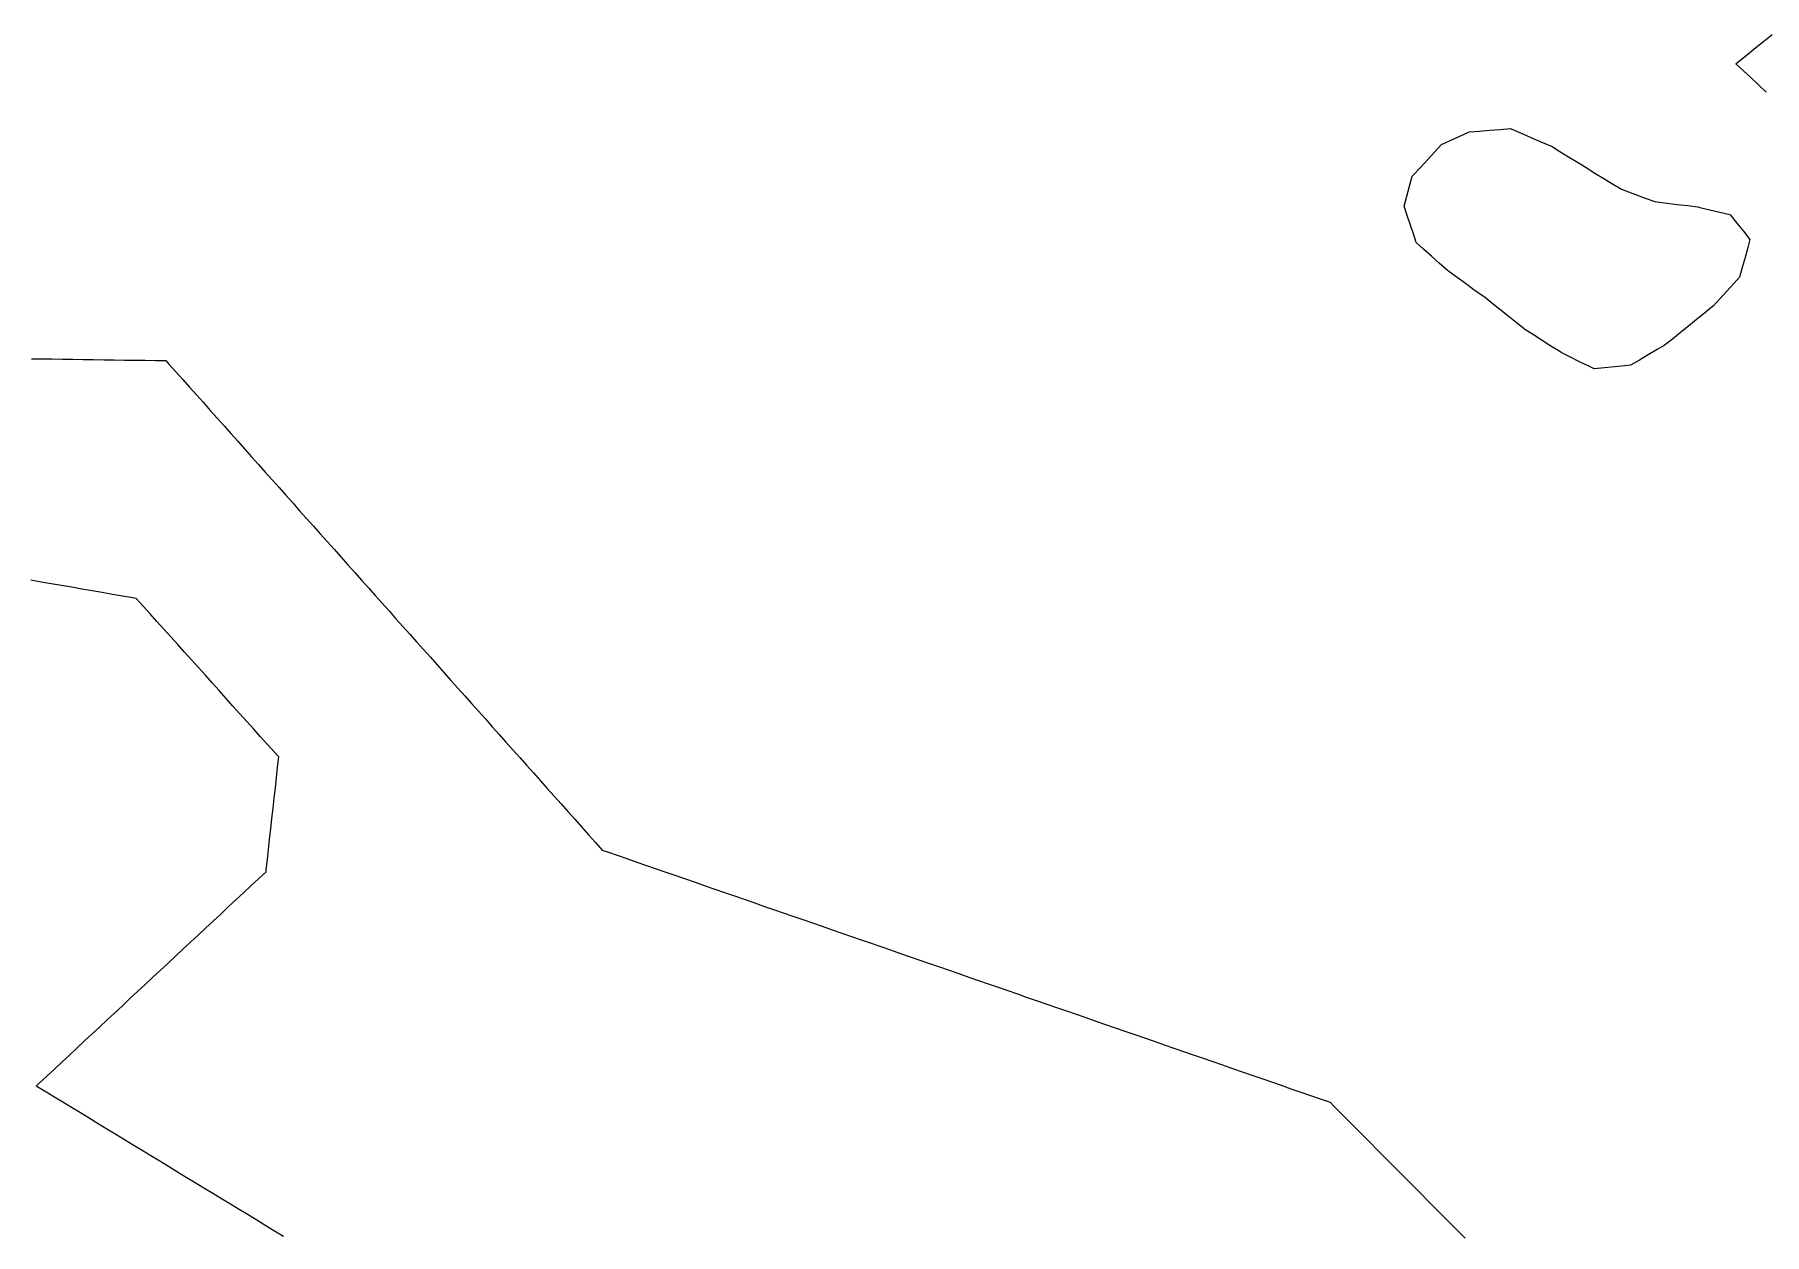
# Model space of a CAD drawing. Header units: millimetres. Extents: x 230 to 3347, y 514 to 5196.
# Drawn here: x 2657.3 to 2824.7, y 1932.3 to 2048.3 of the extents above; entities that cross this region are included whole.
import ezdxf

# ---------------------------------------------------------------- set-up
doc = ezdxf.new("R2010")
doc.units = ezdxf.units.MM
for name, color, linetype in [('ALL_HOLES', 1, 'Continuous'), ('ALL_ISLANDS', 7, 'Continuous'), ('OUTLINE_ISLAND_01', 7, 'Continuous'), ('OUTLINE_ISLAND_01_HOLE_79', 1, 'Continuous')]:
    doc.layers.add(name, color=color, linetype=linetype)

msp = doc.modelspace()

# ---------------------------------------------------------------- linework, layer by layer
at = {"layer": 'ALL_HOLES'}
msp.add_lwpolyline([(2789.7876, 2031.7461), (2790.0507, 2032.7108), (2790.3138, 2033.6756), (2790.5769, 2034.6404), (2790.692, 2034.7653), (2791.3698, 2035.5005), (2792.0475, 2036.2358), (2792.7253, 2036.9711), (2793.4031, 2037.7063), (2794.2031, 2038.0781), (2795.1099, 2038.4996), (2796.0168, 2038.921), (2796.1062, 2038.9283), (2797.1028, 2039.0099), (2798.0995, 2039.0914), (2799.0962, 2039.173), (2800.0928, 2039.2545), (2800.4462, 2039.1011), (2801.3635, 2038.7028), (2802.2807, 2038.3045), (2803.198, 2037.9063), (2804.1153, 2037.508), (2804.8576, 2037.0507), (2805.709, 2036.5262), (2806.5604, 2036.0017), (2807.4118, 2035.4773), (2808.2633, 2034.9528), (2809.1147, 2034.4283), (2809.9661, 2033.9038), (2810.8175, 2033.3793), (2811.2381, 2033.2251), (2812.177, 2032.881), (2813.1159, 2032.5368), (2814.0548, 2032.1926), (2814.244, 2032.1692), (2815.2364, 2032.0462), (2816.2288, 2031.9232), (2817.2212, 2031.8002), (2818.2136, 2031.6773), (2818.402, 2031.6329), (2819.3754, 2031.404), (2820.3488, 2031.175), (2821.3223, 2030.946), (2821.3803, 2030.8738), (2822.0072, 2030.0947), (2822.634, 2029.3155), (2823.2609, 2028.5364), (2823.0471, 2027.7574), (2822.7824, 2026.793), (2822.5177, 2025.8287), (2822.253, 2024.8644), (2821.6984, 2024.2596), (2821.0226, 2023.5225), (2820.3468, 2022.7854), (2819.6709, 2022.0484), (2819.6492, 2022.0309), (2818.8701, 2021.4039), (2818.091, 2020.777), (2817.3119, 2020.1501), (2816.5329, 2019.5231), (2815.7538, 2018.8962), (2814.9747, 2018.2693), (2814.2878, 2017.8698), (2813.4233, 2017.3671), (2812.5588, 2016.8644), (2811.6944, 2016.3616), (2811.1678, 2016.3075), (2810.1731, 2016.2052), (2809.1783, 2016.1029), (2808.1836, 2016.0006), (2807.6698, 2016.257), (2806.7751, 2016.7036), (2805.8803, 2017.1502), (2804.9856, 2017.5968), (2804.8518, 2017.6821), (2804.0085, 2018.2195), (2803.1652, 2018.7569), (2802.3218, 2019.2943), (2801.4785, 2019.8317), (2801.4132, 2019.8836), (2800.6303, 2020.5057), (2799.8473, 2021.1278), (2799.0644, 2021.7499), (2798.2815, 2022.3721), (2797.4986, 2022.9942), (2797.367, 2023.0883), (2796.5537, 2023.6702), (2795.7404, 2024.2521), (2794.9271, 2024.8339), (2794.1138, 2025.4158), (2793.9467, 2025.5654), (2793.2017, 2026.2324), (2792.4566, 2026.8994), (2791.7115, 2027.5664), (2790.9665, 2028.2334), (2790.7214, 2028.9636), (2790.4032, 2029.9117), (2790.0851, 2030.8597)], close=True, dxfattribs=at)
at = {"layer": 'ALL_ISLANDS'}
for points in [[(2824.8327, 2042.7919), (2824.0999, 2043.4723), (2823.3672, 2044.1528), (2822.6344, 2044.8332), (2821.9016, 2045.5136), (2822.2881, 2045.8272), (2823.0646, 2046.4573), (2823.8412, 2047.0873), (2824.6178, 2047.7174), (2825.3943, 2048.3474)], [(2656.9803, 2016.9913), (2657.9802, 2016.9769), (2658.9801, 2016.9626), (2659.98, 2016.9482), (2660.9799, 2016.9339), (2661.9798, 2016.9195), (2662.9797, 2016.9052), (2663.9796, 2016.8909), (2664.9795, 2016.8765), (2665.9794, 2016.8622), (2666.9793, 2016.8478), (2667.9792, 2016.8335), (2668.9791, 2016.8191), (2669.979, 2016.8048), (2670.2777, 2016.4698), (2670.9432, 2015.7234), (2671.6088, 2014.977), (2672.2743, 2014.2307), (2672.9398, 2013.4843), (2673.6053, 2012.7379), (2674.2709, 2011.9915), (2674.9364, 2011.2452), (2675.6019, 2010.4988), (2676.2674, 2009.7524), (2676.933, 2009.006), (2677.5985, 2008.2597), (2678.264, 2007.5133), (2678.9296, 2006.7669), (2679.5951, 2006.0206), (2680.2606, 2005.2742), (2680.9261, 2004.5278), (2681.5917, 2003.7814), (2682.2572, 2003.0351), (2682.9227, 2002.2887), (2683.5882, 2001.5423), (2684.2538, 2000.7959), (2684.9193, 2000.0496), (2685.5848, 1999.3032), (2686.2503, 1998.5568), (2686.9159, 1997.8104), (2687.5814, 1997.0641), (2688.2469, 1996.3177), (2688.9125, 1995.5713), (2689.578, 1994.8249), (2690.2435, 1994.0786), (2690.909, 1993.3322), (2691.5746, 1992.5858), (2692.2401, 1991.8395), (2692.9056, 1991.0931), (2693.5711, 1990.3467), (2694.2367, 1989.6003), (2694.9022, 1988.854), (2695.5677, 1988.1076), (2696.2333, 1987.3612), (2696.8988, 1986.6148), (2697.5643, 1985.8685), (2698.2298, 1985.1221), (2698.8954, 1984.3757), (2699.5609, 1983.6293), (2700.2264, 1982.883), (2700.8919, 1982.1366), (2701.5575, 1981.3902), (2702.223, 1980.6438), (2702.8885, 1979.8975), (2703.5541, 1979.1511), (2704.2196, 1978.4047), (2704.8851, 1977.6584), (2705.5506, 1976.912), (2706.2162, 1976.1656), (2706.8817, 1975.4192), (2707.5472, 1974.6729), (2708.2127, 1973.9265), (2708.8783, 1973.1801), (2709.5438, 1972.4337), (2710.2093, 1971.6874), (2710.8749, 1970.941), (2711.5404, 1970.1946), (2712.2059, 1969.4482), (2712.7021, 1969.2764), (2713.647, 1968.9491), (2714.592, 1968.6219), (2715.5369, 1968.2946), (2716.4818, 1967.9674), (2717.4268, 1967.6401), (2718.3717, 1967.3128), (2719.3166, 1966.9856), (2720.2616, 1966.6583), (2721.2065, 1966.3311), (2722.1514, 1966.0038), (2723.0964, 1965.6766), (2724.0413, 1965.3493), (2724.9862, 1965.022), (2725.9312, 1964.6948), (2726.8761, 1964.3675), (2727.821, 1964.0403), (2728.766, 1963.713), (2729.7109, 1963.3857), (2730.6558, 1963.0585), (2731.6008, 1962.7312), (2732.5457, 1962.404), (2733.4906, 1962.0767), (2734.4356, 1961.7494), (2735.3805, 1961.4222), (2736.3255, 1961.0949), (2737.2704, 1960.7677), (2738.2153, 1960.4404), (2739.1603, 1960.1132), (2740.1052, 1959.7859), (2741.0501, 1959.4586), (2741.9951, 1959.1314), (2742.94, 1958.8041), (2743.8849, 1958.4769), (2744.8299, 1958.1496), (2745.7748, 1957.8223), (2746.7197, 1957.4951), (2747.6647, 1957.1678), (2748.6096, 1956.8406), (2749.5545, 1956.5133), (2750.4995, 1956.186), (2751.4444, 1955.8588), (2752.3893, 1955.5315), (2753.3343, 1955.2043), (2754.2792, 1954.877), (2755.2241, 1954.5498), (2756.1691, 1954.2225), (2757.114, 1953.8952), (2758.0589, 1953.568), (2759.0039, 1953.2407), (2759.9488, 1952.9135), (2760.8938, 1952.5862), (2761.8387, 1952.2589), (2762.7836, 1951.9317), (2763.7286, 1951.6044), (2764.6735, 1951.2772), (2765.6184, 1950.9499), (2766.5634, 1950.6226), (2767.5083, 1950.2954), (2768.4532, 1949.9681), (2769.3982, 1949.6409), (2770.3431, 1949.3136), (2771.288, 1948.9864), (2772.233, 1948.6591), (2773.1779, 1948.3318), (2774.1228, 1948.0046), (2775.0678, 1947.6773), (2776.0127, 1947.3501), (2776.9576, 1947.0228), (2777.9026, 1946.6955), (2778.8475, 1946.3683), (2779.7924, 1946.041), (2780.7374, 1945.7138), (2781.6823, 1945.3865), (2782.6273, 1945.0592), (2783.0029, 1944.6816), (2783.708, 1943.9725), (2784.4132, 1943.2635), (2785.1184, 1942.5545), (2785.8236, 1941.8454), (2786.5287, 1941.1364), (2787.2339, 1940.4273), (2787.9391, 1939.7183), (2788.6442, 1939.0093), (2789.3494, 1938.3002), (2790.0546, 1937.5912), (2790.7598, 1936.8822), (2791.4649, 1936.1731), (2792.1701, 1935.4641), (2792.8753, 1934.755), (2793.5804, 1934.046), (2794.2856, 1933.337), (2794.9908, 1932.6279), (2795.696, 1931.9189)], [(2681.3552, 1932.0734), (2680.5006, 1932.5928), (2679.6461, 1933.1122), (2678.7915, 1933.6316), (2677.937, 1934.1509), (2677.0825, 1934.6703), (2676.2279, 1935.1897), (2675.3734, 1935.7091), (2674.5188, 1936.2284), (2673.6643, 1936.7478), (2672.8097, 1937.2672), (2671.9552, 1937.7866), (2671.1006, 1938.306), (2670.2461, 1938.8253), (2669.3915, 1939.3447), (2668.537, 1939.8641), (2667.6825, 1940.3835), (2666.8279, 1940.9028), (2665.9734, 1941.4222), (2665.1188, 1941.9416), (2664.2643, 1942.461), (2663.4097, 1942.9804), (2662.5552, 1943.4997), (2661.7006, 1944.0191), (2660.8461, 1944.5385), (2659.9915, 1945.0579), (2659.137, 1945.5772), (2658.2825, 1946.0966), (2657.4279, 1946.616), (2657.7284, 1946.8962), (2658.4597, 1947.5782), (2659.1911, 1948.2601), (2659.9225, 1948.9421), (2660.6538, 1949.6241), (2661.3852, 1950.3061), (2662.1166, 1950.9881), (2662.8479, 1951.6701), (2663.5793, 1952.3521), (2664.3106, 1953.0341), (2665.042, 1953.7161), (2665.7734, 1954.398), (2666.5047, 1955.08), (2667.2361, 1955.762), (2667.9675, 1956.444), (2668.6988, 1957.126), (2669.4302, 1957.808), (2670.1615, 1958.49), (2670.8929, 1959.172), (2671.6243, 1959.854), (2672.3556, 1960.5359), (2673.087, 1961.2179), (2673.8184, 1961.8999), (2674.5497, 1962.5819), (2675.2811, 1963.2639), (2676.0124, 1963.9459), (2676.7438, 1964.6279), (2677.4752, 1965.3099), (2678.2065, 1965.9919), (2678.9379, 1966.6738), (2679.6693, 1967.3558), (2679.6886, 1967.5303), (2679.799, 1968.5242), (2679.9093, 1969.5181), (2680.0197, 1970.512), (2680.13, 1971.5059), (2680.2404, 1972.4998), (2680.3508, 1973.4937), (2680.4611, 1974.4876), (2680.5715, 1975.4815), (2680.6818, 1976.4754), (2680.7922, 1977.4693), (2680.9025, 1978.4631), (2680.4846, 1978.9278), (2679.8158, 1979.6712), (2679.147, 1980.4147), (2678.4783, 1981.1582), (2677.8095, 1981.9016), (2677.1407, 1982.6451), (2676.4719, 1983.3886), (2675.8032, 1984.132), (2675.1344, 1984.8755), (2674.4656, 1985.619), (2673.7968, 1986.3624), (2673.1281, 1987.1059), (2672.4593, 1987.8494), (2671.7905, 1988.5928), (2671.1218, 1989.3363), (2670.453, 1990.0798), (2669.7842, 1990.8232), (2669.1154, 1991.5667), (2668.4467, 1992.3102), (2667.7779, 1993.0536), (2667.1091, 1993.7971), (2666.7758, 1993.8545), (2665.7903, 1994.0242), (2664.8048, 1994.1939), (2663.8193, 1994.3636), (2662.8338, 1994.5334), (2661.8483, 1994.7031), (2660.8628, 1994.8728), (2659.8773, 1995.0425), (2658.8918, 1995.2122), (2657.9063, 1995.3819), (2656.9208, 1995.5516)]]:
    msp.add_lwpolyline(points, dxfattribs=at)
at = {"layer": 'OUTLINE_ISLAND_01'}
for points in [[(2824.8327, 2042.7919), (2824.0999, 2043.4723), (2823.3672, 2044.1528), (2822.6344, 2044.8332), (2821.9016, 2045.5136), (2822.2881, 2045.8272), (2823.0646, 2046.4573), (2823.8412, 2047.0873), (2824.6178, 2047.7174), (2825.3943, 2048.3474)], [(2656.9803, 2016.9913), (2657.9802, 2016.9769), (2658.9801, 2016.9626), (2659.98, 2016.9482), (2660.9799, 2016.9339), (2661.9798, 2016.9195), (2662.9797, 2016.9052), (2663.9796, 2016.8909), (2664.9795, 2016.8765), (2665.9794, 2016.8622), (2666.9793, 2016.8478), (2667.9792, 2016.8335), (2668.9791, 2016.8191), (2669.979, 2016.8048), (2670.2777, 2016.4698), (2670.9432, 2015.7234), (2671.6088, 2014.977), (2672.2743, 2014.2307), (2672.9398, 2013.4843), (2673.6053, 2012.7379), (2674.2709, 2011.9915), (2674.9364, 2011.2452), (2675.6019, 2010.4988), (2676.2674, 2009.7524), (2676.933, 2009.006), (2677.5985, 2008.2597), (2678.264, 2007.5133), (2678.9296, 2006.7669), (2679.5951, 2006.0206), (2680.2606, 2005.2742), (2680.9261, 2004.5278), (2681.5917, 2003.7814), (2682.2572, 2003.0351), (2682.9227, 2002.2887), (2683.5882, 2001.5423), (2684.2538, 2000.7959), (2684.9193, 2000.0496), (2685.5848, 1999.3032), (2686.2503, 1998.5568), (2686.9159, 1997.8104), (2687.5814, 1997.0641), (2688.2469, 1996.3177), (2688.9125, 1995.5713), (2689.578, 1994.8249), (2690.2435, 1994.0786), (2690.909, 1993.3322), (2691.5746, 1992.5858), (2692.2401, 1991.8395), (2692.9056, 1991.0931), (2693.5711, 1990.3467), (2694.2367, 1989.6003), (2694.9022, 1988.854), (2695.5677, 1988.1076), (2696.2333, 1987.3612), (2696.8988, 1986.6148), (2697.5643, 1985.8685), (2698.2298, 1985.1221), (2698.8954, 1984.3757), (2699.5609, 1983.6293), (2700.2264, 1982.883), (2700.8919, 1982.1366), (2701.5575, 1981.3902), (2702.223, 1980.6438), (2702.8885, 1979.8975), (2703.5541, 1979.1511), (2704.2196, 1978.4047), (2704.8851, 1977.6584), (2705.5506, 1976.912), (2706.2162, 1976.1656), (2706.8817, 1975.4192), (2707.5472, 1974.6729), (2708.2127, 1973.9265), (2708.8783, 1973.1801), (2709.5438, 1972.4337), (2710.2093, 1971.6874), (2710.8749, 1970.941), (2711.5404, 1970.1946), (2712.2059, 1969.4482), (2712.7021, 1969.2764), (2713.647, 1968.9491), (2714.592, 1968.6219), (2715.5369, 1968.2946), (2716.4818, 1967.9674), (2717.4268, 1967.6401), (2718.3717, 1967.3128), (2719.3166, 1966.9856), (2720.2616, 1966.6583), (2721.2065, 1966.3311), (2722.1514, 1966.0038), (2723.0964, 1965.6766), (2724.0413, 1965.3493), (2724.9862, 1965.022), (2725.9312, 1964.6948), (2726.8761, 1964.3675), (2727.821, 1964.0403), (2728.766, 1963.713), (2729.7109, 1963.3857), (2730.6558, 1963.0585), (2731.6008, 1962.7312), (2732.5457, 1962.404), (2733.4906, 1962.0767), (2734.4356, 1961.7494), (2735.3805, 1961.4222), (2736.3255, 1961.0949), (2737.2704, 1960.7677), (2738.2153, 1960.4404), (2739.1603, 1960.1132), (2740.1052, 1959.7859), (2741.0501, 1959.4586), (2741.9951, 1959.1314), (2742.94, 1958.8041), (2743.8849, 1958.4769), (2744.8299, 1958.1496), (2745.7748, 1957.8223), (2746.7197, 1957.4951), (2747.6647, 1957.1678), (2748.6096, 1956.8406), (2749.5545, 1956.5133), (2750.4995, 1956.186), (2751.4444, 1955.8588), (2752.3893, 1955.5315), (2753.3343, 1955.2043), (2754.2792, 1954.877), (2755.2241, 1954.5498), (2756.1691, 1954.2225), (2757.114, 1953.8952), (2758.0589, 1953.568), (2759.0039, 1953.2407), (2759.9488, 1952.9135), (2760.8938, 1952.5862), (2761.8387, 1952.2589), (2762.7836, 1951.9317), (2763.7286, 1951.6044), (2764.6735, 1951.2772), (2765.6184, 1950.9499), (2766.5634, 1950.6226), (2767.5083, 1950.2954), (2768.4532, 1949.9681), (2769.3982, 1949.6409), (2770.3431, 1949.3136), (2771.288, 1948.9864), (2772.233, 1948.6591), (2773.1779, 1948.3318), (2774.1228, 1948.0046), (2775.0678, 1947.6773), (2776.0127, 1947.3501), (2776.9576, 1947.0228), (2777.9026, 1946.6955), (2778.8475, 1946.3683), (2779.7924, 1946.041), (2780.7374, 1945.7138), (2781.6823, 1945.3865), (2782.6273, 1945.0592), (2783.0029, 1944.6816), (2783.708, 1943.9725), (2784.4132, 1943.2635), (2785.1184, 1942.5545), (2785.8236, 1941.8454), (2786.5287, 1941.1364), (2787.2339, 1940.4273), (2787.9391, 1939.7183), (2788.6442, 1939.0093), (2789.3494, 1938.3002), (2790.0546, 1937.5912), (2790.7598, 1936.8822), (2791.4649, 1936.1731), (2792.1701, 1935.4641), (2792.8753, 1934.755), (2793.5804, 1934.046), (2794.2856, 1933.337), (2794.9908, 1932.6279), (2795.696, 1931.9189)], [(2681.3552, 1932.0734), (2680.5006, 1932.5928), (2679.6461, 1933.1122), (2678.7915, 1933.6316), (2677.937, 1934.1509), (2677.0825, 1934.6703), (2676.2279, 1935.1897), (2675.3734, 1935.7091), (2674.5188, 1936.2284), (2673.6643, 1936.7478), (2672.8097, 1937.2672), (2671.9552, 1937.7866), (2671.1006, 1938.306), (2670.2461, 1938.8253), (2669.3915, 1939.3447), (2668.537, 1939.8641), (2667.6825, 1940.3835), (2666.8279, 1940.9028), (2665.9734, 1941.4222), (2665.1188, 1941.9416), (2664.2643, 1942.461), (2663.4097, 1942.9804), (2662.5552, 1943.4997), (2661.7006, 1944.0191), (2660.8461, 1944.5385), (2659.9915, 1945.0579), (2659.137, 1945.5772), (2658.2825, 1946.0966), (2657.4279, 1946.616), (2657.7284, 1946.8962), (2658.4597, 1947.5782), (2659.1911, 1948.2601), (2659.9225, 1948.9421), (2660.6538, 1949.6241), (2661.3852, 1950.3061), (2662.1166, 1950.9881), (2662.8479, 1951.6701), (2663.5793, 1952.3521), (2664.3106, 1953.0341), (2665.042, 1953.7161), (2665.7734, 1954.398), (2666.5047, 1955.08), (2667.2361, 1955.762), (2667.9675, 1956.444), (2668.6988, 1957.126), (2669.4302, 1957.808), (2670.1615, 1958.49), (2670.8929, 1959.172), (2671.6243, 1959.854), (2672.3556, 1960.5359), (2673.087, 1961.2179), (2673.8184, 1961.8999), (2674.5497, 1962.5819), (2675.2811, 1963.2639), (2676.0124, 1963.9459), (2676.7438, 1964.6279), (2677.4752, 1965.3099), (2678.2065, 1965.9919), (2678.9379, 1966.6738), (2679.6693, 1967.3558), (2679.6886, 1967.5303), (2679.799, 1968.5242), (2679.9093, 1969.5181), (2680.0197, 1970.512), (2680.13, 1971.5059), (2680.2404, 1972.4998), (2680.3508, 1973.4937), (2680.4611, 1974.4876), (2680.5715, 1975.4815), (2680.6818, 1976.4754), (2680.7922, 1977.4693), (2680.9025, 1978.4631), (2680.4846, 1978.9278), (2679.8158, 1979.6712), (2679.147, 1980.4147), (2678.4783, 1981.1582), (2677.8095, 1981.9016), (2677.1407, 1982.6451), (2676.4719, 1983.3886), (2675.8032, 1984.132), (2675.1344, 1984.8755), (2674.4656, 1985.619), (2673.7968, 1986.3624), (2673.1281, 1987.1059), (2672.4593, 1987.8494), (2671.7905, 1988.5928), (2671.1218, 1989.3363), (2670.453, 1990.0798), (2669.7842, 1990.8232), (2669.1154, 1991.5667), (2668.4467, 1992.3102), (2667.7779, 1993.0536), (2667.1091, 1993.7971), (2666.7758, 1993.8545), (2665.7903, 1994.0242), (2664.8048, 1994.1939), (2663.8193, 1994.3636), (2662.8338, 1994.5334), (2661.8483, 1994.7031), (2660.8628, 1994.8728), (2659.8773, 1995.0425), (2658.8918, 1995.2122), (2657.9063, 1995.3819), (2656.9208, 1995.5516)]]:
    msp.add_lwpolyline(points, dxfattribs=at)
at = {"layer": 'OUTLINE_ISLAND_01_HOLE_79'}
msp.add_lwpolyline([(2789.7876, 2031.7461), (2790.0507, 2032.7108), (2790.3138, 2033.6756), (2790.5769, 2034.6404), (2790.692, 2034.7653), (2791.3698, 2035.5005), (2792.0475, 2036.2358), (2792.7253, 2036.9711), (2793.4031, 2037.7063), (2794.2031, 2038.0781), (2795.1099, 2038.4996), (2796.0168, 2038.921), (2796.1062, 2038.9283), (2797.1028, 2039.0099), (2798.0995, 2039.0914), (2799.0962, 2039.173), (2800.0928, 2039.2545), (2800.4462, 2039.1011), (2801.3635, 2038.7028), (2802.2807, 2038.3045), (2803.198, 2037.9063), (2804.1153, 2037.508), (2804.8576, 2037.0507), (2805.709, 2036.5262), (2806.5604, 2036.0017), (2807.4118, 2035.4773), (2808.2633, 2034.9528), (2809.1147, 2034.4283), (2809.9661, 2033.9038), (2810.8175, 2033.3793), (2811.2381, 2033.2251), (2812.177, 2032.881), (2813.1159, 2032.5368), (2814.0548, 2032.1926), (2814.244, 2032.1692), (2815.2364, 2032.0462), (2816.2288, 2031.9232), (2817.2212, 2031.8002), (2818.2136, 2031.6773), (2818.402, 2031.6329), (2819.3754, 2031.404), (2820.3488, 2031.175), (2821.3223, 2030.946), (2821.3803, 2030.8738), (2822.0072, 2030.0947), (2822.634, 2029.3155), (2823.2609, 2028.5364), (2823.0471, 2027.7574), (2822.7824, 2026.793), (2822.5177, 2025.8287), (2822.253, 2024.8644), (2821.6984, 2024.2596), (2821.0226, 2023.5225), (2820.3468, 2022.7854), (2819.6709, 2022.0484), (2819.6492, 2022.0309), (2818.8701, 2021.4039), (2818.091, 2020.777), (2817.3119, 2020.1501), (2816.5329, 2019.5231), (2815.7538, 2018.8962), (2814.9747, 2018.2693), (2814.2878, 2017.8698), (2813.4233, 2017.3671), (2812.5588, 2016.8644), (2811.6944, 2016.3616), (2811.1678, 2016.3075), (2810.1731, 2016.2052), (2809.1783, 2016.1029), (2808.1836, 2016.0006), (2807.6698, 2016.257), (2806.7751, 2016.7036), (2805.8803, 2017.1502), (2804.9856, 2017.5968), (2804.8518, 2017.6821), (2804.0085, 2018.2195), (2803.1652, 2018.7569), (2802.3218, 2019.2943), (2801.4785, 2019.8317), (2801.4132, 2019.8836), (2800.6303, 2020.5057), (2799.8473, 2021.1278), (2799.0644, 2021.7499), (2798.2815, 2022.3721), (2797.4986, 2022.9942), (2797.367, 2023.0883), (2796.5537, 2023.6702), (2795.7404, 2024.2521), (2794.9271, 2024.8339), (2794.1138, 2025.4158), (2793.9467, 2025.5654), (2793.2017, 2026.2324), (2792.4566, 2026.8994), (2791.7115, 2027.5664), (2790.9665, 2028.2334), (2790.7214, 2028.9636), (2790.4032, 2029.9117), (2790.0851, 2030.8597)], close=True, dxfattribs=at)

doc.saveas('drawing.dxf')
